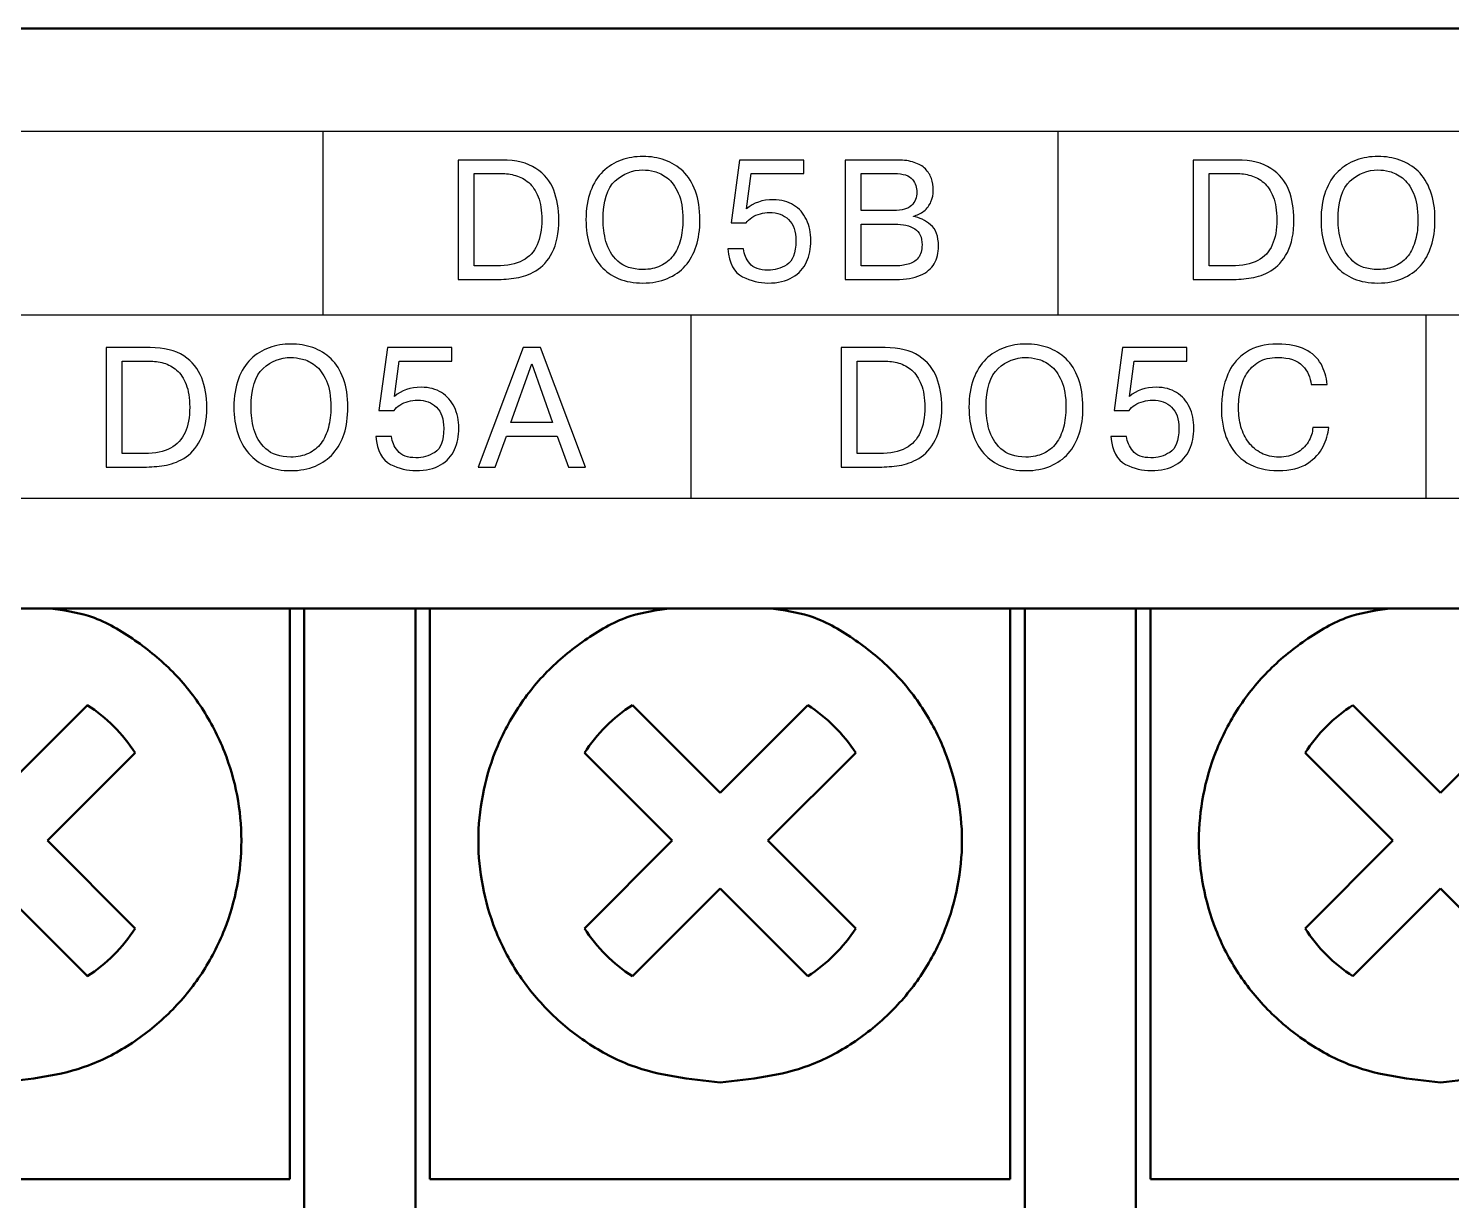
# Model space of a CAD drawing. Header units: millimetres. Extents: x 3520 to 8864, y 403 to 1747.
# Drawn here: x 5693.02 to 5707.74, y 1217.08 to 1229.2 of the extents above; entities that cross this region are included whole.
import ezdxf

# ---------------------------------------------------------------- set-up
doc = ezdxf.new("R2010")
doc.units = ezdxf.units.MM
doc.layers.add('main', color=5, linetype='Continuous', lineweight=50)
doc.layers.add('text', color=250, linetype='Continuous')

msp = doc.modelspace()

# ---------------------------------------------------------------- linework, layer by layer
at = {"layer": 'main', "color": 0, "linetype": 'Continuous'}
for p, q in [((5678.124, 1229.2), (5741.124, 1229.2)), ((5680.124, 1223.2), (5739.124, 1223.2)), ((5695.724, 1220.8), (5695.724, 1223.2)), ((5695.874, 1223.2), (5695.874, 1217.4)), ((5697.024, 1217.4), (5697.024, 1223.2)), ((5697.174, 1223.2), (5697.174, 1220.8)), ((5703.174, 1220.8), (5703.174, 1223.2)), ((5703.324, 1223.2), (5703.324, 1217.4)), ((5704.474, 1217.4), (5704.474, 1223.2)), ((5704.624, 1223.2), (5704.624, 1220.8)), ((5692.724, 1221.295), (5693.632, 1222.202)), ((5699.267, 1222.202), (5700.174, 1221.295)), ((5700.174, 1221.295), (5701.082, 1222.202)), ((5706.717, 1222.202), (5707.624, 1221.295)), ((5707.624, 1221.295), (5708.532, 1222.202)), ((5694.127, 1221.707), (5693.219, 1220.8)), ((5699.679, 1220.8), (5698.772, 1221.707)), ((5701.577, 1221.707), (5700.669, 1220.8)), ((5707.129, 1220.8), (5706.222, 1221.707)), ((5693.219, 1220.8), (5694.127, 1219.893)), ((5695.724, 1217.3), (5695.724, 1220.8)), ((5697.174, 1220.8), (5697.174, 1217.3)), ((5698.772, 1219.893), (5699.679, 1220.8)), ((5700.669, 1220.8), (5701.577, 1219.893)), ((5703.174, 1217.3), (5703.174, 1220.8)), ((5704.624, 1220.8), (5704.624, 1217.3)), ((5706.222, 1219.893), (5707.129, 1220.8)), ((5693.632, 1219.398), (5692.724, 1220.305)), ((5700.174, 1220.305), (5699.267, 1219.398)), ((5701.082, 1219.398), (5700.174, 1220.305)), ((5707.624, 1220.305), (5706.717, 1219.398)), ((5708.532, 1219.398), (5707.624, 1220.305)), ((5695.874, 1217.4), (5695.874, 1216.4)), ((5697.024, 1216.4), (5697.024, 1217.4)), ((5703.324, 1217.4), (5703.324, 1216.4)), ((5704.474, 1216.4), (5704.474, 1217.4)), ((5689.724, 1217.3), (5695.724, 1217.3)), ((5697.174, 1217.3), (5703.174, 1217.3)), ((5704.624, 1217.3), (5710.624, 1217.3))]:
    msp.add_line(p, q, dxfattribs=at)
for centre, start, end in [((5692.724, 1220.8), 32.9031, 57.0969), ((5700.174, 1220.8), 122.9031, 147.0969), ((5700.174, 1220.8), 32.9031, 57.0969), ((5707.624, 1220.8), 122.9031, 147.0969), ((5692.724, 1220.8), 302.9031, 327.0969), ((5700.174, 1220.8), 212.9031, 237.0969), ((5700.174, 1220.8), 302.9031, 327.0969), ((5707.624, 1220.8), 212.9031, 237.0969)]:
    msp.add_arc(centre, 1.67, start, end, dxfattribs=at)
for points, knots in [([(5693.249, 1223.2), (5693.383, 1223.182), (5693.687, 1223.142), (5694.106, 1222.899), (5694.505, 1222.581), (5694.829, 1222.182), (5695.131, 1221.6), (5695.285, 1220.8), (5695.131, 1220), (5694.829, 1219.417), (5694.504, 1219.02), (5694.107, 1218.697), (5693.524, 1218.385), (5693.039, 1218.334), (5692.724, 1218.3)], [0, 0, 0, 0, 0.055286, 0.12523, 0.195101, 0.265045, 0.334916, 0.463401, 0.591886, 0.66183, 0.7317, 0.801644, 0.871515, 1, 1, 1, 1]), ([(5700.174, 1218.3), (5699.86, 1218.334), (5699.375, 1218.385), (5698.792, 1218.697), (5698.395, 1219.02), (5698.069, 1219.418), (5697.768, 1220), (5697.614, 1220.8), (5697.768, 1221.6), (5698.07, 1222.182), (5698.394, 1222.581), (5698.793, 1222.9), (5699.212, 1223.142), (5699.516, 1223.182), (5699.65, 1223.2)], [0, 0, 0, 0, 0.128485, 0.198429, 0.2683, 0.338244, 0.408114, 0.536599, 0.665084, 0.735028, 0.804899, 0.874843, 0.944714, 1, 1, 1, 1]), ([(5700.699, 1223.2), (5700.833, 1223.182), (5701.137, 1223.142), (5701.556, 1222.899), (5701.955, 1222.581), (5702.279, 1222.182), (5702.581, 1221.6), (5702.735, 1220.8), (5702.581, 1220), (5702.279, 1219.417), (5701.954, 1219.02), (5701.557, 1218.697), (5700.974, 1218.385), (5700.489, 1218.334), (5700.174, 1218.3)], [0, 0, 0, 0, 0.055286, 0.12523, 0.195101, 0.265045, 0.334916, 0.463401, 0.591886, 0.66183, 0.7317, 0.801644, 0.871515, 1, 1, 1, 1]), ([(5707.624, 1218.3), (5707.31, 1218.334), (5706.825, 1218.385), (5706.242, 1218.697), (5705.845, 1219.02), (5705.519, 1219.418), (5705.218, 1220), (5705.064, 1220.8), (5705.218, 1221.6), (5705.52, 1222.182), (5705.844, 1222.581), (5706.243, 1222.9), (5706.662, 1223.142), (5706.966, 1223.182), (5707.1, 1223.2)], [0, 0, 0, 0, 0.128485, 0.198429, 0.2683, 0.338244, 0.408114, 0.536599, 0.665084, 0.735028, 0.804899, 0.874843, 0.944714, 1, 1, 1, 1]), ([(5708.149, 1223.2), (5708.283, 1223.182), (5708.587, 1223.142), (5709.006, 1222.899), (5709.405, 1222.581), (5709.729, 1222.182), (5710.031, 1221.6), (5710.185, 1220.8), (5710.031, 1220), (5709.729, 1219.417), (5709.404, 1219.02), (5709.007, 1218.697), (5708.424, 1218.385), (5707.939, 1218.334), (5707.624, 1218.3)], [0, 0, 0, 0, 0.055286, 0.12523, 0.195101, 0.265045, 0.334916, 0.463401, 0.591886, 0.66183, 0.7317, 0.801644, 0.871515, 1, 1, 1, 1])]:
    msp.add_open_spline(points, degree=3, knots=knots, dxfattribs=at)
at = {"layer": 'text', "color": 0}
for points, knots in [([(5681.771, 1224.338), (5681.771, 1224.338), (5736.971, 1224.338), (5736.971, 1224.338), (5736.971, 1224.338), (5736.971, 1224.338), (5736.971, 1228.138), (5736.971, 1228.138), (5736.971, 1228.138), (5736.971, 1228.138), (5681.771, 1228.138), (5681.771, 1228.138), (5681.771, 1228.138), (5681.771, 1228.138), (5681.771, 1224.338), (5681.771, 1224.338)], [0, 0, 0, 0, 0.25, 0.25, 0.25, 0.25, 0.5, 0.5, 0.5, 0.5, 0.75, 0.75, 0.75, 0.75, 1, 1, 1, 1]), ([(5699.376, 1226.567), (5699.283, 1226.567), (5699.199, 1226.582), (5699.126, 1226.612), (5699.126, 1226.612), (5699.053, 1226.642), (5698.992, 1226.686), (5698.942, 1226.743), (5698.942, 1226.743), (5698.891, 1226.8), (5698.853, 1226.869), (5698.827, 1226.951), (5698.827, 1226.951), (5698.8, 1227.032), (5698.787, 1227.123), (5698.787, 1227.222), (5698.787, 1227.222), (5698.787, 1227.334), (5698.803, 1227.432), (5698.834, 1227.516), (5698.834, 1227.516), (5698.865, 1227.599), (5698.908, 1227.668), (5698.963, 1227.72), (5698.963, 1227.72), (5699.017, 1227.773), (5699.08, 1227.812), (5699.151, 1227.838), (5699.151, 1227.838), (5699.222, 1227.864), (5699.297, 1227.876), (5699.376, 1227.876), (5699.376, 1227.876), (5699.456, 1227.876), (5699.531, 1227.864), (5699.603, 1227.839), (5699.603, 1227.839), (5699.674, 1227.814), (5699.737, 1227.775), (5699.791, 1227.723), (5699.791, 1227.723), (5699.845, 1227.67), (5699.888, 1227.602), (5699.919, 1227.518), (5699.919, 1227.518), (5699.95, 1227.434), (5699.965, 1227.335), (5699.965, 1227.222), (5699.965, 1227.222), (5699.965, 1227.119), (5699.953, 1227.028), (5699.927, 1226.949), (5699.927, 1226.949), (5699.901, 1226.869), (5699.864, 1226.801), (5699.814, 1226.745), (5699.814, 1226.745), (5699.764, 1226.689), (5699.702, 1226.645), (5699.629, 1226.614), (5699.629, 1226.614), (5699.556, 1226.583), (5699.471, 1226.567), (5699.376, 1226.567)], [0, 0, 0, 0, 0.0625, 0.0625, 0.0625, 0.0625, 0.125, 0.125, 0.125, 0.125, 0.1875, 0.1875, 0.1875, 0.1875, 0.25, 0.25, 0.25, 0.25, 0.3125, 0.3125, 0.3125, 0.3125, 0.375, 0.375, 0.375, 0.375, 0.4375, 0.4375, 0.4375, 0.4375, 0.5, 0.5, 0.5, 0.5, 0.5625, 0.5625, 0.5625, 0.5625, 0.625, 0.625, 0.625, 0.625, 0.6875, 0.6875, 0.6875, 0.6875, 0.75, 0.75, 0.75, 0.75, 0.8125, 0.8125, 0.8125, 0.8125, 0.875, 0.875, 0.875, 0.875, 0.9375, 0.9375, 0.9375, 0.9375, 1, 1, 1, 1]), ([(5706.976, 1226.567), (5706.883, 1226.567), (5706.799, 1226.582), (5706.726, 1226.612), (5706.726, 1226.612), (5706.653, 1226.642), (5706.592, 1226.686), (5706.542, 1226.743), (5706.542, 1226.743), (5706.491, 1226.8), (5706.453, 1226.869), (5706.427, 1226.951), (5706.427, 1226.951), (5706.4, 1227.032), (5706.387, 1227.123), (5706.387, 1227.222), (5706.387, 1227.222), (5706.387, 1227.334), (5706.403, 1227.432), (5706.434, 1227.516), (5706.434, 1227.516), (5706.465, 1227.599), (5706.508, 1227.668), (5706.563, 1227.72), (5706.563, 1227.72), (5706.617, 1227.773), (5706.68, 1227.812), (5706.751, 1227.838), (5706.751, 1227.838), (5706.822, 1227.864), (5706.897, 1227.876), (5706.976, 1227.876), (5706.976, 1227.876), (5707.056, 1227.876), (5707.131, 1227.864), (5707.203, 1227.839), (5707.203, 1227.839), (5707.274, 1227.814), (5707.337, 1227.775), (5707.391, 1227.723), (5707.391, 1227.723), (5707.445, 1227.67), (5707.488, 1227.602), (5707.519, 1227.518), (5707.519, 1227.518), (5707.55, 1227.434), (5707.565, 1227.335), (5707.565, 1227.222), (5707.565, 1227.222), (5707.565, 1227.119), (5707.553, 1227.028), (5707.527, 1226.949), (5707.527, 1226.949), (5707.501, 1226.869), (5707.464, 1226.801), (5707.414, 1226.745), (5707.414, 1226.745), (5707.364, 1226.689), (5707.302, 1226.645), (5707.229, 1226.614), (5707.229, 1226.614), (5707.156, 1226.583), (5707.071, 1226.567), (5706.976, 1226.567)], [0, 0, 0, 0, 0.0625, 0.0625, 0.0625, 0.0625, 0.125, 0.125, 0.125, 0.125, 0.1875, 0.1875, 0.1875, 0.1875, 0.25, 0.25, 0.25, 0.25, 0.3125, 0.3125, 0.3125, 0.3125, 0.375, 0.375, 0.375, 0.375, 0.4375, 0.4375, 0.4375, 0.4375, 0.5, 0.5, 0.5, 0.5, 0.5625, 0.5625, 0.5625, 0.5625, 0.625, 0.625, 0.625, 0.625, 0.6875, 0.6875, 0.6875, 0.6875, 0.75, 0.75, 0.75, 0.75, 0.8125, 0.8125, 0.8125, 0.8125, 0.875, 0.875, 0.875, 0.875, 0.9375, 0.9375, 0.9375, 0.9375, 1, 1, 1, 1]), ([(5697.465, 1227.839), (5697.465, 1227.839), (5697.919, 1227.839), (5697.919, 1227.839), (5697.919, 1227.839), (5698.065, 1227.839), (5698.181, 1227.81), (5698.269, 1227.753), (5698.269, 1227.753), (5698.357, 1227.695), (5698.419, 1227.62), (5698.454, 1227.527), (5698.454, 1227.527), (5698.489, 1227.434), (5698.507, 1227.334), (5698.507, 1227.225), (5698.507, 1227.225), (5698.507, 1227.083), (5698.484, 1226.969), (5698.439, 1226.883), (5698.439, 1226.883), (5698.393, 1226.796), (5698.337, 1226.733), (5698.268, 1226.694), (5698.268, 1226.694), (5698.234, 1226.674), (5698.201, 1226.658), (5698.167, 1226.646), (5698.167, 1226.646), (5698.134, 1226.634), (5698.1, 1226.625), (5698.066, 1226.62), (5698.066, 1226.62), (5697.998, 1226.61), (5697.929, 1226.604), (5697.857, 1226.604), (5697.857, 1226.604), (5697.857, 1226.604), (5697.465, 1226.604), (5697.465, 1226.604), (5697.465, 1226.604), (5697.465, 1226.604), (5697.465, 1227.839), (5697.465, 1227.839)], [0, 0, 0, 0, 0.090909, 0.090909, 0.090909, 0.090909, 0.181818, 0.181818, 0.181818, 0.181818, 0.272727, 0.272727, 0.272727, 0.272727, 0.363636, 0.363636, 0.363636, 0.363636, 0.454545, 0.454545, 0.454545, 0.454545, 0.545455, 0.545455, 0.545455, 0.545455, 0.636364, 0.636364, 0.636364, 0.636364, 0.727273, 0.727273, 0.727273, 0.727273, 0.818182, 0.818182, 0.818182, 0.818182, 0.909091, 0.909091, 0.909091, 0.909091, 1, 1, 1, 1]), ([(5697.632, 1227.7), (5697.632, 1227.7), (5697.632, 1226.744), (5697.632, 1226.744), (5697.632, 1226.744), (5697.632, 1226.744), (5697.862, 1226.744), (5697.862, 1226.744), (5697.862, 1226.744), (5697.973, 1226.744), (5698.063, 1226.762), (5698.132, 1226.799), (5698.132, 1226.799), (5698.201, 1226.836), (5698.252, 1226.89), (5698.283, 1226.961), (5698.283, 1226.961), (5698.314, 1227.032), (5698.33, 1227.119), (5698.33, 1227.222), (5698.33, 1227.222), (5698.33, 1227.317), (5698.318, 1227.395), (5698.293, 1227.459), (5698.293, 1227.459), (5698.268, 1227.522), (5698.235, 1227.571), (5698.195, 1227.606), (5698.195, 1227.606), (5698.154, 1227.641), (5698.109, 1227.665), (5698.06, 1227.679), (5698.06, 1227.679), (5698.012, 1227.693), (5697.961, 1227.7), (5697.91, 1227.7), (5697.91, 1227.7), (5697.91, 1227.7), (5697.632, 1227.7), (5697.632, 1227.7)], [0, 0, 0, 0, 0.1, 0.1, 0.1, 0.1, 0.2, 0.2, 0.2, 0.2, 0.3, 0.3, 0.3, 0.3, 0.4, 0.4, 0.4, 0.4, 0.5, 0.5, 0.5, 0.5, 0.6, 0.6, 0.6, 0.6, 0.7, 0.7, 0.7, 0.7, 0.8, 0.8, 0.8, 0.8, 0.9, 0.9, 0.9, 0.9, 1, 1, 1, 1]), ([(5699.376, 1226.707), (5699.445, 1226.707), (5699.506, 1226.719), (5699.558, 1226.745), (5699.558, 1226.745), (5699.611, 1226.77), (5699.654, 1226.805), (5699.688, 1226.85), (5699.688, 1226.85), (5699.722, 1226.895), (5699.747, 1226.95), (5699.764, 1227.013), (5699.764, 1227.013), (5699.781, 1227.077), (5699.789, 1227.147), (5699.789, 1227.222), (5699.789, 1227.222), (5699.789, 1227.334), (5699.774, 1227.426), (5699.742, 1227.496), (5699.742, 1227.496), (5699.711, 1227.567), (5699.673, 1227.62), (5699.628, 1227.654), (5699.628, 1227.654), (5699.582, 1227.688), (5699.538, 1227.711), (5699.495, 1227.721), (5699.495, 1227.721), (5699.452, 1227.731), (5699.412, 1227.737), (5699.376, 1227.737), (5699.376, 1227.737), (5699.268, 1227.737), (5699.172, 1227.699), (5699.089, 1227.623), (5699.089, 1227.623), (5699.005, 1227.548), (5698.964, 1227.414), (5698.964, 1227.222), (5698.964, 1227.222), (5698.964, 1227.148), (5698.974, 1227.073), (5698.994, 1226.996), (5698.994, 1226.996), (5699.014, 1226.919), (5699.055, 1226.852), (5699.116, 1226.794), (5699.116, 1226.794), (5699.177, 1226.736), (5699.264, 1226.707), (5699.376, 1226.707)], [0, 0, 0, 0, 0.076923, 0.076923, 0.076923, 0.076923, 0.153846, 0.153846, 0.153846, 0.153846, 0.230769, 0.230769, 0.230769, 0.230769, 0.307692, 0.307692, 0.307692, 0.307692, 0.384615, 0.384615, 0.384615, 0.384615, 0.461538, 0.461538, 0.461538, 0.461538, 0.538462, 0.538462, 0.538462, 0.538462, 0.615385, 0.615385, 0.615385, 0.615385, 0.692308, 0.692308, 0.692308, 0.692308, 0.769231, 0.769231, 0.769231, 0.769231, 0.846154, 0.846154, 0.846154, 0.846154, 0.923077, 0.923077, 0.923077, 0.923077, 1, 1, 1, 1]), ([(5700.253, 1226.92), (5700.253, 1226.92), (5700.415, 1226.92), (5700.415, 1226.92), (5700.415, 1226.92), (5700.419, 1226.892), (5700.426, 1226.866), (5700.436, 1226.842), (5700.436, 1226.842), (5700.447, 1226.819), (5700.462, 1226.794), (5700.481, 1226.769), (5700.481, 1226.769), (5700.519, 1226.723), (5700.581, 1226.7), (5700.669, 1226.7), (5700.669, 1226.7), (5700.737, 1226.7), (5700.802, 1226.718), (5700.864, 1226.755), (5700.864, 1226.755), (5700.926, 1226.792), (5700.957, 1226.876), (5700.957, 1227.005), (5700.957, 1227.005), (5700.957, 1227.101), (5700.932, 1227.174), (5700.882, 1227.223), (5700.882, 1227.223), (5700.832, 1227.272), (5700.766, 1227.296), (5700.684, 1227.296), (5700.684, 1227.296), (5700.653, 1227.296), (5700.621, 1227.292), (5700.59, 1227.283), (5700.59, 1227.283), (5700.558, 1227.275), (5700.529, 1227.262), (5700.503, 1227.245), (5700.503, 1227.245), (5700.476, 1227.228), (5700.457, 1227.209), (5700.443, 1227.188), (5700.443, 1227.188), (5700.443, 1227.188), (5700.287, 1227.188), (5700.287, 1227.188), (5700.287, 1227.188), (5700.287, 1227.188), (5700.374, 1227.839), (5700.374, 1227.839), (5700.374, 1227.839), (5700.374, 1227.839), (5701.041, 1227.839), (5701.041, 1227.839), (5701.041, 1227.839), (5701.041, 1227.839), (5701.041, 1227.7), (5701.041, 1227.7), (5701.041, 1227.7), (5701.041, 1227.7), (5700.496, 1227.7), (5700.496, 1227.7), (5700.496, 1227.7), (5700.496, 1227.7), (5700.447, 1227.334), (5700.447, 1227.334), (5700.447, 1227.334), (5700.519, 1227.397), (5700.612, 1227.429), (5700.725, 1227.429), (5700.725, 1227.429), (5700.806, 1227.429), (5700.876, 1227.41), (5700.934, 1227.374), (5700.934, 1227.374), (5700.992, 1227.337), (5701.036, 1227.287), (5701.066, 1227.223), (5701.066, 1227.223), (5701.097, 1227.158), (5701.112, 1227.086), (5701.112, 1227.006), (5701.112, 1227.006), (5701.112, 1226.925), (5701.097, 1226.851), (5701.068, 1226.785), (5701.068, 1226.785), (5701.038, 1226.719), (5700.99, 1226.666), (5700.924, 1226.627), (5700.924, 1226.627), (5700.857, 1226.587), (5700.772, 1226.567), (5700.669, 1226.567), (5700.669, 1226.567), (5700.581, 1226.567), (5700.494, 1226.589), (5700.406, 1226.632), (5700.406, 1226.632), (5700.319, 1226.675), (5700.268, 1226.771), (5700.253, 1226.92)], [0, 0, 0, 0, 0.038462, 0.038462, 0.038462, 0.038462, 0.076923, 0.076923, 0.076923, 0.076923, 0.115385, 0.115385, 0.115385, 0.115385, 0.153846, 0.153846, 0.153846, 0.153846, 0.192308, 0.192308, 0.192308, 0.192308, 0.230769, 0.230769, 0.230769, 0.230769, 0.269231, 0.269231, 0.269231, 0.269231, 0.307692, 0.307692, 0.307692, 0.307692, 0.346154, 0.346154, 0.346154, 0.346154, 0.384615, 0.384615, 0.384615, 0.384615, 0.423077, 0.423077, 0.423077, 0.423077, 0.461538, 0.461538, 0.461538, 0.461538, 0.5, 0.5, 0.5, 0.5, 0.538462, 0.538462, 0.538462, 0.538462, 0.576923, 0.576923, 0.576923, 0.576923, 0.615385, 0.615385, 0.615385, 0.615385, 0.653846, 0.653846, 0.653846, 0.653846, 0.692308, 0.692308, 0.692308, 0.692308, 0.730769, 0.730769, 0.730769, 0.730769, 0.769231, 0.769231, 0.769231, 0.769231, 0.807692, 0.807692, 0.807692, 0.807692, 0.846154, 0.846154, 0.846154, 0.846154, 0.884615, 0.884615, 0.884615, 0.884615, 0.923077, 0.923077, 0.923077, 0.923077, 0.961538, 0.961538, 0.961538, 0.961538, 1, 1, 1, 1]), ([(5701.468, 1227.839), (5701.468, 1227.839), (5702.01, 1227.839), (5702.01, 1227.839), (5702.01, 1227.839), (5702.044, 1227.839), (5702.075, 1227.837), (5702.103, 1227.833), (5702.103, 1227.833), (5702.13, 1227.829), (5702.157, 1227.823), (5702.182, 1227.814), (5702.182, 1227.814), (5702.229, 1227.799), (5702.267, 1227.777), (5702.296, 1227.748), (5702.296, 1227.748), (5702.324, 1227.719), (5702.346, 1227.686), (5702.359, 1227.649), (5702.359, 1227.649), (5702.372, 1227.612), (5702.378, 1227.571), (5702.378, 1227.525), (5702.378, 1227.525), (5702.378, 1227.484), (5702.37, 1227.445), (5702.354, 1227.408), (5702.354, 1227.408), (5702.338, 1227.37), (5702.314, 1227.338), (5702.281, 1227.312), (5702.281, 1227.312), (5702.25, 1227.285), (5702.213, 1227.268), (5702.172, 1227.26), (5702.172, 1227.26), (5702.172, 1227.26), (5702.172, 1227.255), (5702.172, 1227.255), (5702.172, 1227.255), (5702.236, 1227.245), (5702.295, 1227.217), (5702.35, 1227.17), (5702.35, 1227.17), (5702.404, 1227.124), (5702.432, 1227.05), (5702.432, 1226.949), (5702.432, 1226.949), (5702.432, 1226.879), (5702.417, 1226.819), (5702.388, 1226.767), (5702.388, 1226.767), (5702.358, 1226.716), (5702.311, 1226.676), (5702.245, 1226.647), (5702.245, 1226.647), (5702.179, 1226.619), (5702.095, 1226.604), (5701.991, 1226.604), (5701.991, 1226.604), (5701.991, 1226.604), (5701.468, 1226.604), (5701.468, 1226.604), (5701.468, 1226.604), (5701.468, 1226.604), (5701.468, 1227.839), (5701.468, 1227.839)], [0, 0, 0, 0, 0.058824, 0.058824, 0.058824, 0.058824, 0.117647, 0.117647, 0.117647, 0.117647, 0.176471, 0.176471, 0.176471, 0.176471, 0.235294, 0.235294, 0.235294, 0.235294, 0.294118, 0.294118, 0.294118, 0.294118, 0.352941, 0.352941, 0.352941, 0.352941, 0.411765, 0.411765, 0.411765, 0.411765, 0.470588, 0.470588, 0.470588, 0.470588, 0.529412, 0.529412, 0.529412, 0.529412, 0.588235, 0.588235, 0.588235, 0.588235, 0.647059, 0.647059, 0.647059, 0.647059, 0.705882, 0.705882, 0.705882, 0.705882, 0.764706, 0.764706, 0.764706, 0.764706, 0.823529, 0.823529, 0.823529, 0.823529, 0.882353, 0.882353, 0.882353, 0.882353, 0.941176, 0.941176, 0.941176, 0.941176, 1, 1, 1, 1]), ([(5701.634, 1227.7), (5701.634, 1227.7), (5701.634, 1227.316), (5701.634, 1227.316), (5701.634, 1227.316), (5701.634, 1227.316), (5701.967, 1227.316), (5701.967, 1227.316), (5701.967, 1227.316), (5702.055, 1227.316), (5702.118, 1227.334), (5702.154, 1227.37), (5702.154, 1227.37), (5702.191, 1227.407), (5702.209, 1227.453), (5702.209, 1227.508), (5702.209, 1227.508), (5702.209, 1227.555), (5702.193, 1227.598), (5702.162, 1227.639), (5702.162, 1227.639), (5702.131, 1227.679), (5702.067, 1227.7), (5701.973, 1227.7), (5701.973, 1227.7), (5701.973, 1227.7), (5701.634, 1227.7), (5701.634, 1227.7)], [0, 0, 0, 0, 0.142857, 0.142857, 0.142857, 0.142857, 0.285714, 0.285714, 0.285714, 0.285714, 0.428571, 0.428571, 0.428571, 0.428571, 0.571429, 0.571429, 0.571429, 0.571429, 0.714286, 0.714286, 0.714286, 0.714286, 0.857143, 0.857143, 0.857143, 0.857143, 1, 1, 1, 1]), ([(5705.065, 1227.839), (5705.065, 1227.839), (5705.519, 1227.839), (5705.519, 1227.839), (5705.519, 1227.839), (5705.665, 1227.839), (5705.781, 1227.81), (5705.869, 1227.753), (5705.869, 1227.753), (5705.957, 1227.695), (5706.019, 1227.62), (5706.054, 1227.527), (5706.054, 1227.527), (5706.089, 1227.434), (5706.107, 1227.334), (5706.107, 1227.225), (5706.107, 1227.225), (5706.107, 1227.083), (5706.084, 1226.969), (5706.039, 1226.883), (5706.039, 1226.883), (5705.993, 1226.796), (5705.937, 1226.733), (5705.868, 1226.694), (5705.868, 1226.694), (5705.834, 1226.674), (5705.801, 1226.658), (5705.767, 1226.646), (5705.767, 1226.646), (5705.734, 1226.634), (5705.7, 1226.625), (5705.666, 1226.62), (5705.666, 1226.62), (5705.598, 1226.61), (5705.529, 1226.604), (5705.457, 1226.604), (5705.457, 1226.604), (5705.457, 1226.604), (5705.065, 1226.604), (5705.065, 1226.604), (5705.065, 1226.604), (5705.065, 1226.604), (5705.065, 1227.839), (5705.065, 1227.839)], [0, 0, 0, 0, 0.090909, 0.090909, 0.090909, 0.090909, 0.181818, 0.181818, 0.181818, 0.181818, 0.272727, 0.272727, 0.272727, 0.272727, 0.363636, 0.363636, 0.363636, 0.363636, 0.454545, 0.454545, 0.454545, 0.454545, 0.545455, 0.545455, 0.545455, 0.545455, 0.636364, 0.636364, 0.636364, 0.636364, 0.727273, 0.727273, 0.727273, 0.727273, 0.818182, 0.818182, 0.818182, 0.818182, 0.909091, 0.909091, 0.909091, 0.909091, 1, 1, 1, 1]), ([(5705.232, 1227.7), (5705.232, 1227.7), (5705.232, 1226.744), (5705.232, 1226.744), (5705.232, 1226.744), (5705.232, 1226.744), (5705.462, 1226.744), (5705.462, 1226.744), (5705.462, 1226.744), (5705.573, 1226.744), (5705.663, 1226.762), (5705.732, 1226.799), (5705.732, 1226.799), (5705.801, 1226.836), (5705.852, 1226.89), (5705.883, 1226.961), (5705.883, 1226.961), (5705.914, 1227.032), (5705.93, 1227.119), (5705.93, 1227.222), (5705.93, 1227.222), (5705.93, 1227.317), (5705.918, 1227.395), (5705.893, 1227.459), (5705.893, 1227.459), (5705.868, 1227.522), (5705.835, 1227.571), (5705.795, 1227.606), (5705.795, 1227.606), (5705.754, 1227.641), (5705.709, 1227.665), (5705.66, 1227.679), (5705.66, 1227.679), (5705.612, 1227.693), (5705.561, 1227.7), (5705.51, 1227.7), (5705.51, 1227.7), (5705.51, 1227.7), (5705.232, 1227.7), (5705.232, 1227.7)], [0, 0, 0, 0, 0.1, 0.1, 0.1, 0.1, 0.2, 0.2, 0.2, 0.2, 0.3, 0.3, 0.3, 0.3, 0.4, 0.4, 0.4, 0.4, 0.5, 0.5, 0.5, 0.5, 0.6, 0.6, 0.6, 0.6, 0.7, 0.7, 0.7, 0.7, 0.8, 0.8, 0.8, 0.8, 0.9, 0.9, 0.9, 0.9, 1, 1, 1, 1]), ([(5706.976, 1226.707), (5707.045, 1226.707), (5707.106, 1226.719), (5707.158, 1226.745), (5707.158, 1226.745), (5707.211, 1226.77), (5707.254, 1226.805), (5707.288, 1226.85), (5707.288, 1226.85), (5707.322, 1226.895), (5707.347, 1226.95), (5707.364, 1227.013), (5707.364, 1227.013), (5707.381, 1227.077), (5707.389, 1227.147), (5707.389, 1227.222), (5707.389, 1227.222), (5707.389, 1227.334), (5707.374, 1227.426), (5707.342, 1227.496), (5707.342, 1227.496), (5707.311, 1227.567), (5707.273, 1227.62), (5707.228, 1227.654), (5707.228, 1227.654), (5707.182, 1227.688), (5707.138, 1227.711), (5707.095, 1227.721), (5707.095, 1227.721), (5707.052, 1227.731), (5707.012, 1227.737), (5706.976, 1227.737), (5706.976, 1227.737), (5706.868, 1227.737), (5706.772, 1227.699), (5706.689, 1227.623), (5706.689, 1227.623), (5706.605, 1227.548), (5706.564, 1227.414), (5706.564, 1227.222), (5706.564, 1227.222), (5706.564, 1227.148), (5706.574, 1227.073), (5706.594, 1226.996), (5706.594, 1226.996), (5706.614, 1226.919), (5706.655, 1226.852), (5706.716, 1226.794), (5706.716, 1226.794), (5706.777, 1226.736), (5706.864, 1226.707), (5706.976, 1226.707)], [0, 0, 0, 0, 0.076923, 0.076923, 0.076923, 0.076923, 0.153846, 0.153846, 0.153846, 0.153846, 0.230769, 0.230769, 0.230769, 0.230769, 0.307692, 0.307692, 0.307692, 0.307692, 0.384615, 0.384615, 0.384615, 0.384615, 0.461538, 0.461538, 0.461538, 0.461538, 0.538462, 0.538462, 0.538462, 0.538462, 0.615385, 0.615385, 0.615385, 0.615385, 0.692308, 0.692308, 0.692308, 0.692308, 0.769231, 0.769231, 0.769231, 0.769231, 0.846154, 0.846154, 0.846154, 0.846154, 0.923077, 0.923077, 0.923077, 0.923077, 1, 1, 1, 1]), ([(5701.634, 1227.176), (5701.634, 1227.176), (5701.634, 1226.744), (5701.634, 1226.744), (5701.634, 1226.744), (5701.634, 1226.744), (5701.978, 1226.744), (5701.978, 1226.744), (5701.978, 1226.744), (5702.029, 1226.744), (5702.076, 1226.75), (5702.118, 1226.761), (5702.118, 1226.761), (5702.161, 1226.773), (5702.195, 1226.794), (5702.222, 1226.827), (5702.222, 1226.827), (5702.249, 1226.859), (5702.262, 1226.905), (5702.262, 1226.963), (5702.262, 1226.963), (5702.262, 1227.041), (5702.237, 1227.096), (5702.186, 1227.128), (5702.186, 1227.128), (5702.135, 1227.16), (5702.066, 1227.176), (5701.978, 1227.176), (5701.978, 1227.176), (5701.978, 1227.176), (5701.634, 1227.176), (5701.634, 1227.176)], [0, 0, 0, 0, 0.125, 0.125, 0.125, 0.125, 0.25, 0.25, 0.25, 0.25, 0.375, 0.375, 0.375, 0.375, 0.5, 0.5, 0.5, 0.5, 0.625, 0.625, 0.625, 0.625, 0.75, 0.75, 0.75, 0.75, 0.875, 0.875, 0.875, 0.875, 1, 1, 1, 1]), ([(5695.736, 1224.627), (5695.643, 1224.627), (5695.559, 1224.642), (5695.486, 1224.673), (5695.486, 1224.673), (5695.414, 1224.703), (5695.352, 1224.746), (5695.302, 1224.803), (5695.302, 1224.803), (5695.252, 1224.86), (5695.213, 1224.929), (5695.187, 1225.011), (5695.187, 1225.011), (5695.16, 1225.092), (5695.147, 1225.183), (5695.147, 1225.282), (5695.147, 1225.282), (5695.147, 1225.394), (5695.163, 1225.493), (5695.194, 1225.576), (5695.194, 1225.576), (5695.225, 1225.66), (5695.268, 1225.728), (5695.323, 1225.781), (5695.323, 1225.781), (5695.377, 1225.833), (5695.44, 1225.873), (5695.511, 1225.898), (5695.511, 1225.898), (5695.582, 1225.924), (5695.657, 1225.936), (5695.736, 1225.936), (5695.736, 1225.936), (5695.816, 1225.936), (5695.892, 1225.924), (5695.963, 1225.899), (5695.963, 1225.899), (5696.034, 1225.874), (5696.097, 1225.835), (5696.151, 1225.783), (5696.151, 1225.783), (5696.205, 1225.73), (5696.248, 1225.662), (5696.279, 1225.578), (5696.279, 1225.578), (5696.31, 1225.494), (5696.325, 1225.395), (5696.325, 1225.282), (5696.325, 1225.282), (5696.325, 1225.179), (5696.313, 1225.088), (5696.287, 1225.009), (5696.287, 1225.009), (5696.262, 1224.93), (5696.224, 1224.862), (5696.174, 1224.805), (5696.174, 1224.805), (5696.124, 1224.749), (5696.062, 1224.705), (5695.989, 1224.674), (5695.989, 1224.674), (5695.916, 1224.643), (5695.832, 1224.627), (5695.736, 1224.627)], [0, 0, 0, 0, 0.0625, 0.0625, 0.0625, 0.0625, 0.125, 0.125, 0.125, 0.125, 0.1875, 0.1875, 0.1875, 0.1875, 0.25, 0.25, 0.25, 0.25, 0.3125, 0.3125, 0.3125, 0.3125, 0.375, 0.375, 0.375, 0.375, 0.4375, 0.4375, 0.4375, 0.4375, 0.5, 0.5, 0.5, 0.5, 0.5625, 0.5625, 0.5625, 0.5625, 0.625, 0.625, 0.625, 0.625, 0.6875, 0.6875, 0.6875, 0.6875, 0.75, 0.75, 0.75, 0.75, 0.8125, 0.8125, 0.8125, 0.8125, 0.875, 0.875, 0.875, 0.875, 0.9375, 0.9375, 0.9375, 0.9375, 1, 1, 1, 1]), ([(5703.336, 1224.627), (5703.243, 1224.627), (5703.159, 1224.642), (5703.086, 1224.673), (5703.086, 1224.673), (5703.014, 1224.703), (5702.952, 1224.746), (5702.902, 1224.803), (5702.902, 1224.803), (5702.852, 1224.86), (5702.813, 1224.929), (5702.787, 1225.011), (5702.787, 1225.011), (5702.76, 1225.092), (5702.747, 1225.183), (5702.747, 1225.282), (5702.747, 1225.282), (5702.747, 1225.394), (5702.763, 1225.493), (5702.794, 1225.576), (5702.794, 1225.576), (5702.825, 1225.66), (5702.868, 1225.728), (5702.923, 1225.781), (5702.923, 1225.781), (5702.977, 1225.833), (5703.04, 1225.873), (5703.111, 1225.898), (5703.111, 1225.898), (5703.182, 1225.924), (5703.257, 1225.936), (5703.336, 1225.936), (5703.336, 1225.936), (5703.416, 1225.936), (5703.492, 1225.924), (5703.563, 1225.899), (5703.563, 1225.899), (5703.634, 1225.874), (5703.697, 1225.835), (5703.751, 1225.783), (5703.751, 1225.783), (5703.805, 1225.73), (5703.848, 1225.662), (5703.879, 1225.578), (5703.879, 1225.578), (5703.91, 1225.494), (5703.925, 1225.395), (5703.925, 1225.282), (5703.925, 1225.282), (5703.925, 1225.179), (5703.913, 1225.088), (5703.887, 1225.009), (5703.887, 1225.009), (5703.862, 1224.93), (5703.824, 1224.862), (5703.774, 1224.805), (5703.774, 1224.805), (5703.724, 1224.749), (5703.662, 1224.705), (5703.589, 1224.674), (5703.589, 1224.674), (5703.516, 1224.643), (5703.432, 1224.627), (5703.336, 1224.627)], [0, 0, 0, 0, 0.0625, 0.0625, 0.0625, 0.0625, 0.125, 0.125, 0.125, 0.125, 0.1875, 0.1875, 0.1875, 0.1875, 0.25, 0.25, 0.25, 0.25, 0.3125, 0.3125, 0.3125, 0.3125, 0.375, 0.375, 0.375, 0.375, 0.4375, 0.4375, 0.4375, 0.4375, 0.5, 0.5, 0.5, 0.5, 0.5625, 0.5625, 0.5625, 0.5625, 0.625, 0.625, 0.625, 0.625, 0.6875, 0.6875, 0.6875, 0.6875, 0.75, 0.75, 0.75, 0.75, 0.8125, 0.8125, 0.8125, 0.8125, 0.875, 0.875, 0.875, 0.875, 0.9375, 0.9375, 0.9375, 0.9375, 1, 1, 1, 1]), ([(5706.301, 1225.074), (5706.301, 1225.074), (5706.467, 1225.074), (5706.467, 1225.074), (5706.467, 1225.074), (5706.46, 1225.008), (5706.44, 1224.941), (5706.409, 1224.876), (5706.409, 1224.876), (5706.377, 1224.809), (5706.323, 1224.751), (5706.248, 1224.702), (5706.248, 1224.702), (5706.171, 1224.652), (5706.071, 1224.627), (5705.945, 1224.627), (5705.945, 1224.627), (5705.817, 1224.627), (5705.709, 1224.654), (5705.621, 1224.709), (5705.621, 1224.709), (5705.533, 1224.763), (5705.467, 1224.838), (5705.423, 1224.934), (5705.423, 1224.934), (5705.401, 1224.983), (5705.385, 1225.034), (5705.374, 1225.087), (5705.374, 1225.087), (5705.363, 1225.14), (5705.357, 1225.198), (5705.357, 1225.26), (5705.357, 1225.26), (5705.357, 1225.314), (5705.362, 1225.374), (5705.37, 1225.438), (5705.37, 1225.438), (5705.379, 1225.503), (5705.401, 1225.574), (5705.438, 1225.653), (5705.438, 1225.653), (5705.474, 1225.731), (5705.533, 1225.798), (5705.615, 1225.853), (5705.615, 1225.853), (5705.697, 1225.909), (5705.805, 1225.936), (5705.939, 1225.936), (5705.939, 1225.936), (5706.055, 1225.936), (5706.149, 1225.918), (5706.223, 1225.881), (5706.223, 1225.881), (5706.296, 1225.843), (5706.351, 1225.793), (5706.387, 1225.73), (5706.387, 1225.73), (5706.422, 1225.667), (5706.444, 1225.596), (5706.451, 1225.518), (5706.451, 1225.518), (5706.451, 1225.518), (5706.286, 1225.518), (5706.286, 1225.518), (5706.286, 1225.518), (5706.279, 1225.591), (5706.249, 1225.655), (5706.196, 1225.712), (5706.196, 1225.712), (5706.143, 1225.769), (5706.058, 1225.797), (5705.94, 1225.797), (5705.94, 1225.797), (5705.861, 1225.797), (5705.795, 1225.782), (5705.743, 1225.751), (5705.743, 1225.751), (5705.69, 1225.72), (5705.649, 1225.679), (5705.618, 1225.628), (5705.618, 1225.628), (5705.587, 1225.577), (5705.565, 1225.52), (5705.553, 1225.458), (5705.553, 1225.458), (5705.54, 1225.396), (5705.534, 1225.332), (5705.534, 1225.268), (5705.534, 1225.268), (5705.534, 1225.204), (5705.543, 1225.142), (5705.559, 1225.081), (5705.559, 1225.081), (5705.576, 1225.021), (5705.603, 1224.967), (5705.639, 1224.918), (5705.639, 1224.918), (5705.674, 1224.872), (5705.717, 1224.835), (5705.77, 1224.808), (5705.77, 1224.808), (5705.824, 1224.781), (5705.884, 1224.767), (5705.953, 1224.767), (5705.953, 1224.767), (5706.022, 1224.767), (5706.082, 1224.781), (5706.134, 1224.81), (5706.134, 1224.81), (5706.185, 1224.838), (5706.225, 1224.876), (5706.254, 1224.922), (5706.254, 1224.922), (5706.269, 1224.947), (5706.28, 1224.972), (5706.289, 1224.997), (5706.289, 1224.997), (5706.297, 1225.022), (5706.301, 1225.047), (5706.301, 1225.074)], [0, 0, 0, 0, 0.033333, 0.033333, 0.033333, 0.033333, 0.066667, 0.066667, 0.066667, 0.066667, 0.1, 0.1, 0.1, 0.1, 0.133333, 0.133333, 0.133333, 0.133333, 0.166667, 0.166667, 0.166667, 0.166667, 0.2, 0.2, 0.2, 0.2, 0.233333, 0.233333, 0.233333, 0.233333, 0.266667, 0.266667, 0.266667, 0.266667, 0.3, 0.3, 0.3, 0.3, 0.333333, 0.333333, 0.333333, 0.333333, 0.366667, 0.366667, 0.366667, 0.366667, 0.4, 0.4, 0.4, 0.4, 0.433333, 0.433333, 0.433333, 0.433333, 0.466667, 0.466667, 0.466667, 0.466667, 0.5, 0.5, 0.5, 0.5, 0.533333, 0.533333, 0.533333, 0.533333, 0.566667, 0.566667, 0.566667, 0.566667, 0.6, 0.6, 0.6, 0.6, 0.633333, 0.633333, 0.633333, 0.633333, 0.666667, 0.666667, 0.666667, 0.666667, 0.7, 0.7, 0.7, 0.7, 0.733333, 0.733333, 0.733333, 0.733333, 0.766667, 0.766667, 0.766667, 0.766667, 0.8, 0.8, 0.8, 0.8, 0.833333, 0.833333, 0.833333, 0.833333, 0.866667, 0.866667, 0.866667, 0.866667, 0.9, 0.9, 0.9, 0.9, 0.933333, 0.933333, 0.933333, 0.933333, 0.966667, 0.966667, 0.966667, 0.966667, 1, 1, 1, 1]), ([(5693.826, 1225.899), (5693.826, 1225.899), (5694.28, 1225.899), (5694.28, 1225.899), (5694.28, 1225.899), (5694.425, 1225.899), (5694.542, 1225.871), (5694.629, 1225.813), (5694.629, 1225.813), (5694.717, 1225.755), (5694.779, 1225.68), (5694.814, 1225.587), (5694.814, 1225.587), (5694.849, 1225.495), (5694.867, 1225.394), (5694.867, 1225.285), (5694.867, 1225.285), (5694.867, 1225.144), (5694.844, 1225.03), (5694.799, 1224.943), (5694.799, 1224.943), (5694.753, 1224.857), (5694.697, 1224.793), (5694.628, 1224.754), (5694.628, 1224.754), (5694.594, 1224.734), (5694.561, 1224.719), (5694.528, 1224.706), (5694.528, 1224.706), (5694.494, 1224.694), (5694.46, 1224.685), (5694.426, 1224.68), (5694.426, 1224.68), (5694.359, 1224.67), (5694.289, 1224.664), (5694.218, 1224.664), (5694.218, 1224.664), (5694.218, 1224.664), (5693.826, 1224.664), (5693.826, 1224.664), (5693.826, 1224.664), (5693.826, 1224.664), (5693.826, 1225.899), (5693.826, 1225.899)], [0, 0, 0, 0, 0.090909, 0.090909, 0.090909, 0.090909, 0.181818, 0.181818, 0.181818, 0.181818, 0.272727, 0.272727, 0.272727, 0.272727, 0.363636, 0.363636, 0.363636, 0.363636, 0.454545, 0.454545, 0.454545, 0.454545, 0.545455, 0.545455, 0.545455, 0.545455, 0.636364, 0.636364, 0.636364, 0.636364, 0.727273, 0.727273, 0.727273, 0.727273, 0.818182, 0.818182, 0.818182, 0.818182, 0.909091, 0.909091, 0.909091, 0.909091, 1, 1, 1, 1]), ([(5695.736, 1224.767), (5695.805, 1224.767), (5695.866, 1224.78), (5695.919, 1224.805), (5695.919, 1224.805), (5695.971, 1224.83), (5696.014, 1224.865), (5696.048, 1224.91), (5696.048, 1224.91), (5696.082, 1224.955), (5696.107, 1225.01), (5696.124, 1225.074), (5696.124, 1225.074), (5696.141, 1225.137), (5696.15, 1225.207), (5696.15, 1225.282), (5696.15, 1225.282), (5696.15, 1225.394), (5696.134, 1225.486), (5696.103, 1225.557), (5696.103, 1225.557), (5696.071, 1225.627), (5696.033, 1225.68), (5695.988, 1225.714), (5695.988, 1225.714), (5695.942, 1225.749), (5695.898, 1225.771), (5695.855, 1225.781), (5695.855, 1225.781), (5695.812, 1225.792), (5695.773, 1225.797), (5695.736, 1225.797), (5695.736, 1225.797), (5695.628, 1225.797), (5695.532, 1225.759), (5695.449, 1225.684), (5695.449, 1225.684), (5695.366, 1225.608), (5695.324, 1225.474), (5695.324, 1225.282), (5695.324, 1225.282), (5695.324, 1225.209), (5695.334, 1225.133), (5695.354, 1225.056), (5695.354, 1225.056), (5695.374, 1224.979), (5695.415, 1224.912), (5695.476, 1224.854), (5695.476, 1224.854), (5695.537, 1224.796), (5695.624, 1224.767), (5695.736, 1224.767)], [0, 0, 0, 0, 0.076923, 0.076923, 0.076923, 0.076923, 0.153846, 0.153846, 0.153846, 0.153846, 0.230769, 0.230769, 0.230769, 0.230769, 0.307692, 0.307692, 0.307692, 0.307692, 0.384615, 0.384615, 0.384615, 0.384615, 0.461538, 0.461538, 0.461538, 0.461538, 0.538462, 0.538462, 0.538462, 0.538462, 0.615385, 0.615385, 0.615385, 0.615385, 0.692308, 0.692308, 0.692308, 0.692308, 0.769231, 0.769231, 0.769231, 0.769231, 0.846154, 0.846154, 0.846154, 0.846154, 0.923077, 0.923077, 0.923077, 0.923077, 1, 1, 1, 1]), ([(5696.613, 1224.98), (5696.613, 1224.98), (5696.775, 1224.98), (5696.775, 1224.98), (5696.775, 1224.98), (5696.779, 1224.952), (5696.786, 1224.926), (5696.797, 1224.903), (5696.797, 1224.903), (5696.807, 1224.879), (5696.822, 1224.854), (5696.841, 1224.83), (5696.841, 1224.83), (5696.879, 1224.783), (5696.941, 1224.76), (5697.029, 1224.76), (5697.029, 1224.76), (5697.098, 1224.76), (5697.163, 1224.778), (5697.224, 1224.816), (5697.224, 1224.816), (5697.286, 1224.853), (5697.317, 1224.936), (5697.317, 1225.065), (5697.317, 1225.065), (5697.317, 1225.162), (5697.292, 1225.234), (5697.242, 1225.283), (5697.242, 1225.283), (5697.192, 1225.332), (5697.126, 1225.356), (5697.045, 1225.356), (5697.045, 1225.356), (5697.013, 1225.356), (5696.981, 1225.352), (5696.95, 1225.343), (5696.95, 1225.343), (5696.918, 1225.335), (5696.889, 1225.322), (5696.863, 1225.305), (5696.863, 1225.305), (5696.836, 1225.289), (5696.817, 1225.269), (5696.804, 1225.248), (5696.804, 1225.248), (5696.804, 1225.248), (5696.647, 1225.248), (5696.647, 1225.248), (5696.647, 1225.248), (5696.647, 1225.248), (5696.734, 1225.899), (5696.734, 1225.899), (5696.734, 1225.899), (5696.734, 1225.899), (5697.401, 1225.899), (5697.401, 1225.899), (5697.401, 1225.899), (5697.401, 1225.899), (5697.401, 1225.76), (5697.401, 1225.76), (5697.401, 1225.76), (5697.401, 1225.76), (5696.856, 1225.76), (5696.856, 1225.76), (5696.856, 1225.76), (5696.856, 1225.76), (5696.807, 1225.395), (5696.807, 1225.395), (5696.807, 1225.395), (5696.879, 1225.457), (5696.972, 1225.489), (5697.085, 1225.489), (5697.085, 1225.489), (5697.166, 1225.489), (5697.236, 1225.471), (5697.294, 1225.434), (5697.294, 1225.434), (5697.352, 1225.398), (5697.397, 1225.347), (5697.427, 1225.283), (5697.427, 1225.283), (5697.457, 1225.219), (5697.472, 1225.147), (5697.472, 1225.067), (5697.472, 1225.067), (5697.472, 1224.985), (5697.457, 1224.911), (5697.428, 1224.845), (5697.428, 1224.845), (5697.399, 1224.779), (5697.351, 1224.726), (5697.284, 1224.687), (5697.284, 1224.687), (5697.217, 1224.647), (5697.133, 1224.627), (5697.029, 1224.627), (5697.029, 1224.627), (5696.941, 1224.627), (5696.854, 1224.649), (5696.767, 1224.692), (5696.767, 1224.692), (5696.679, 1224.735), (5696.628, 1224.831), (5696.613, 1224.98)], [0, 0, 0, 0, 0.038462, 0.038462, 0.038462, 0.038462, 0.076923, 0.076923, 0.076923, 0.076923, 0.115385, 0.115385, 0.115385, 0.115385, 0.153846, 0.153846, 0.153846, 0.153846, 0.192308, 0.192308, 0.192308, 0.192308, 0.230769, 0.230769, 0.230769, 0.230769, 0.269231, 0.269231, 0.269231, 0.269231, 0.307692, 0.307692, 0.307692, 0.307692, 0.346154, 0.346154, 0.346154, 0.346154, 0.384615, 0.384615, 0.384615, 0.384615, 0.423077, 0.423077, 0.423077, 0.423077, 0.461538, 0.461538, 0.461538, 0.461538, 0.5, 0.5, 0.5, 0.5, 0.538462, 0.538462, 0.538462, 0.538462, 0.576923, 0.576923, 0.576923, 0.576923, 0.615385, 0.615385, 0.615385, 0.615385, 0.653846, 0.653846, 0.653846, 0.653846, 0.692308, 0.692308, 0.692308, 0.692308, 0.730769, 0.730769, 0.730769, 0.730769, 0.769231, 0.769231, 0.769231, 0.769231, 0.807692, 0.807692, 0.807692, 0.807692, 0.846154, 0.846154, 0.846154, 0.846154, 0.884615, 0.884615, 0.884615, 0.884615, 0.923077, 0.923077, 0.923077, 0.923077, 0.961538, 0.961538, 0.961538, 0.961538, 1, 1, 1, 1]), ([(5697.966, 1224.984), (5697.966, 1224.984), (5697.85, 1224.664), (5697.85, 1224.664), (5697.85, 1224.664), (5697.85, 1224.664), (5697.672, 1224.664), (5697.672, 1224.664), (5697.672, 1224.664), (5697.672, 1224.664), (5698.139, 1225.899), (5698.139, 1225.899), (5698.139, 1225.899), (5698.139, 1225.899), (5698.316, 1225.899), (5698.316, 1225.899), (5698.316, 1225.899), (5698.316, 1225.899), (5698.782, 1224.664), (5698.782, 1224.664), (5698.782, 1224.664), (5698.782, 1224.664), (5698.605, 1224.664), (5698.605, 1224.664), (5698.605, 1224.664), (5698.605, 1224.664), (5698.488, 1224.984), (5698.488, 1224.984), (5698.488, 1224.984), (5698.488, 1224.984), (5697.966, 1224.984), (5697.966, 1224.984)], [0, 0, 0, 0, 0.125, 0.125, 0.125, 0.125, 0.25, 0.25, 0.25, 0.25, 0.375, 0.375, 0.375, 0.375, 0.5, 0.5, 0.5, 0.5, 0.625, 0.625, 0.625, 0.625, 0.75, 0.75, 0.75, 0.75, 0.875, 0.875, 0.875, 0.875, 1, 1, 1, 1]), ([(5701.426, 1225.899), (5701.426, 1225.899), (5701.88, 1225.899), (5701.88, 1225.899), (5701.88, 1225.899), (5702.025, 1225.899), (5702.142, 1225.871), (5702.229, 1225.813), (5702.229, 1225.813), (5702.317, 1225.755), (5702.379, 1225.68), (5702.414, 1225.587), (5702.414, 1225.587), (5702.449, 1225.495), (5702.467, 1225.394), (5702.467, 1225.285), (5702.467, 1225.285), (5702.467, 1225.144), (5702.444, 1225.03), (5702.399, 1224.943), (5702.399, 1224.943), (5702.353, 1224.857), (5702.297, 1224.793), (5702.228, 1224.754), (5702.228, 1224.754), (5702.194, 1224.734), (5702.161, 1224.719), (5702.128, 1224.706), (5702.128, 1224.706), (5702.094, 1224.694), (5702.06, 1224.685), (5702.026, 1224.68), (5702.026, 1224.68), (5701.959, 1224.67), (5701.889, 1224.664), (5701.818, 1224.664), (5701.818, 1224.664), (5701.818, 1224.664), (5701.426, 1224.664), (5701.426, 1224.664), (5701.426, 1224.664), (5701.426, 1224.664), (5701.426, 1225.899), (5701.426, 1225.899)], [0, 0, 0, 0, 0.090909, 0.090909, 0.090909, 0.090909, 0.181818, 0.181818, 0.181818, 0.181818, 0.272727, 0.272727, 0.272727, 0.272727, 0.363636, 0.363636, 0.363636, 0.363636, 0.454545, 0.454545, 0.454545, 0.454545, 0.545455, 0.545455, 0.545455, 0.545455, 0.636364, 0.636364, 0.636364, 0.636364, 0.727273, 0.727273, 0.727273, 0.727273, 0.818182, 0.818182, 0.818182, 0.818182, 0.909091, 0.909091, 0.909091, 0.909091, 1, 1, 1, 1]), ([(5703.336, 1224.767), (5703.405, 1224.767), (5703.466, 1224.78), (5703.519, 1224.805), (5703.519, 1224.805), (5703.571, 1224.83), (5703.614, 1224.865), (5703.648, 1224.91), (5703.648, 1224.91), (5703.682, 1224.955), (5703.707, 1225.01), (5703.724, 1225.074), (5703.724, 1225.074), (5703.741, 1225.137), (5703.75, 1225.207), (5703.75, 1225.282), (5703.75, 1225.282), (5703.75, 1225.394), (5703.734, 1225.486), (5703.703, 1225.557), (5703.703, 1225.557), (5703.671, 1225.627), (5703.633, 1225.68), (5703.588, 1225.714), (5703.588, 1225.714), (5703.542, 1225.749), (5703.498, 1225.771), (5703.455, 1225.781), (5703.455, 1225.781), (5703.412, 1225.792), (5703.373, 1225.797), (5703.336, 1225.797), (5703.336, 1225.797), (5703.228, 1225.797), (5703.132, 1225.759), (5703.049, 1225.684), (5703.049, 1225.684), (5702.966, 1225.608), (5702.924, 1225.474), (5702.924, 1225.282), (5702.924, 1225.282), (5702.924, 1225.209), (5702.934, 1225.133), (5702.954, 1225.056), (5702.954, 1225.056), (5702.974, 1224.979), (5703.015, 1224.912), (5703.076, 1224.854), (5703.076, 1224.854), (5703.137, 1224.796), (5703.224, 1224.767), (5703.336, 1224.767)], [0, 0, 0, 0, 0.076923, 0.076923, 0.076923, 0.076923, 0.153846, 0.153846, 0.153846, 0.153846, 0.230769, 0.230769, 0.230769, 0.230769, 0.307692, 0.307692, 0.307692, 0.307692, 0.384615, 0.384615, 0.384615, 0.384615, 0.461538, 0.461538, 0.461538, 0.461538, 0.538462, 0.538462, 0.538462, 0.538462, 0.615385, 0.615385, 0.615385, 0.615385, 0.692308, 0.692308, 0.692308, 0.692308, 0.769231, 0.769231, 0.769231, 0.769231, 0.846154, 0.846154, 0.846154, 0.846154, 0.923077, 0.923077, 0.923077, 0.923077, 1, 1, 1, 1]), ([(5704.213, 1224.98), (5704.213, 1224.98), (5704.375, 1224.98), (5704.375, 1224.98), (5704.375, 1224.98), (5704.379, 1224.952), (5704.386, 1224.926), (5704.397, 1224.903), (5704.397, 1224.903), (5704.407, 1224.879), (5704.422, 1224.854), (5704.441, 1224.83), (5704.441, 1224.83), (5704.479, 1224.783), (5704.541, 1224.76), (5704.629, 1224.76), (5704.629, 1224.76), (5704.698, 1224.76), (5704.763, 1224.778), (5704.824, 1224.816), (5704.824, 1224.816), (5704.886, 1224.853), (5704.917, 1224.936), (5704.917, 1225.065), (5704.917, 1225.065), (5704.917, 1225.162), (5704.892, 1225.234), (5704.842, 1225.283), (5704.842, 1225.283), (5704.792, 1225.332), (5704.726, 1225.356), (5704.645, 1225.356), (5704.645, 1225.356), (5704.613, 1225.356), (5704.581, 1225.352), (5704.55, 1225.343), (5704.55, 1225.343), (5704.518, 1225.335), (5704.489, 1225.322), (5704.463, 1225.305), (5704.463, 1225.305), (5704.436, 1225.289), (5704.417, 1225.269), (5704.404, 1225.248), (5704.404, 1225.248), (5704.404, 1225.248), (5704.247, 1225.248), (5704.247, 1225.248), (5704.247, 1225.248), (5704.247, 1225.248), (5704.334, 1225.899), (5704.334, 1225.899), (5704.334, 1225.899), (5704.334, 1225.899), (5705.001, 1225.899), (5705.001, 1225.899), (5705.001, 1225.899), (5705.001, 1225.899), (5705.001, 1225.76), (5705.001, 1225.76), (5705.001, 1225.76), (5705.001, 1225.76), (5704.456, 1225.76), (5704.456, 1225.76), (5704.456, 1225.76), (5704.456, 1225.76), (5704.407, 1225.395), (5704.407, 1225.395), (5704.407, 1225.395), (5704.479, 1225.457), (5704.572, 1225.489), (5704.685, 1225.489), (5704.685, 1225.489), (5704.766, 1225.489), (5704.836, 1225.471), (5704.894, 1225.434), (5704.894, 1225.434), (5704.952, 1225.398), (5704.997, 1225.347), (5705.027, 1225.283), (5705.027, 1225.283), (5705.057, 1225.219), (5705.072, 1225.147), (5705.072, 1225.067), (5705.072, 1225.067), (5705.072, 1224.985), (5705.057, 1224.911), (5705.028, 1224.845), (5705.028, 1224.845), (5704.999, 1224.779), (5704.951, 1224.726), (5704.884, 1224.687), (5704.884, 1224.687), (5704.817, 1224.647), (5704.733, 1224.627), (5704.629, 1224.627), (5704.629, 1224.627), (5704.541, 1224.627), (5704.454, 1224.649), (5704.367, 1224.692), (5704.367, 1224.692), (5704.279, 1224.735), (5704.228, 1224.831), (5704.213, 1224.98)], [0, 0, 0, 0, 0.038462, 0.038462, 0.038462, 0.038462, 0.076923, 0.076923, 0.076923, 0.076923, 0.115385, 0.115385, 0.115385, 0.115385, 0.153846, 0.153846, 0.153846, 0.153846, 0.192308, 0.192308, 0.192308, 0.192308, 0.230769, 0.230769, 0.230769, 0.230769, 0.269231, 0.269231, 0.269231, 0.269231, 0.307692, 0.307692, 0.307692, 0.307692, 0.346154, 0.346154, 0.346154, 0.346154, 0.384615, 0.384615, 0.384615, 0.384615, 0.423077, 0.423077, 0.423077, 0.423077, 0.461538, 0.461538, 0.461538, 0.461538, 0.5, 0.5, 0.5, 0.5, 0.538462, 0.538462, 0.538462, 0.538462, 0.576923, 0.576923, 0.576923, 0.576923, 0.615385, 0.615385, 0.615385, 0.615385, 0.653846, 0.653846, 0.653846, 0.653846, 0.692308, 0.692308, 0.692308, 0.692308, 0.730769, 0.730769, 0.730769, 0.730769, 0.769231, 0.769231, 0.769231, 0.769231, 0.807692, 0.807692, 0.807692, 0.807692, 0.846154, 0.846154, 0.846154, 0.846154, 0.884615, 0.884615, 0.884615, 0.884615, 0.923077, 0.923077, 0.923077, 0.923077, 0.961538, 0.961538, 0.961538, 0.961538, 1, 1, 1, 1]), ([(5693.992, 1225.76), (5693.992, 1225.76), (5693.992, 1224.804), (5693.992, 1224.804), (5693.992, 1224.804), (5693.992, 1224.804), (5694.223, 1224.804), (5694.223, 1224.804), (5694.223, 1224.804), (5694.333, 1224.804), (5694.423, 1224.823), (5694.492, 1224.86), (5694.492, 1224.86), (5694.561, 1224.897), (5694.612, 1224.95), (5694.643, 1225.022), (5694.643, 1225.022), (5694.675, 1225.092), (5694.69, 1225.179), (5694.69, 1225.282), (5694.69, 1225.282), (5694.69, 1225.377), (5694.678, 1225.456), (5694.653, 1225.519), (5694.653, 1225.519), (5694.628, 1225.582), (5694.595, 1225.631), (5694.555, 1225.666), (5694.555, 1225.666), (5694.514, 1225.701), (5694.469, 1225.725), (5694.421, 1225.739), (5694.421, 1225.739), (5694.372, 1225.753), (5694.322, 1225.76), (5694.27, 1225.76), (5694.27, 1225.76), (5694.27, 1225.76), (5693.992, 1225.76), (5693.992, 1225.76)], [0, 0, 0, 0, 0.1, 0.1, 0.1, 0.1, 0.2, 0.2, 0.2, 0.2, 0.3, 0.3, 0.3, 0.3, 0.4, 0.4, 0.4, 0.4, 0.5, 0.5, 0.5, 0.5, 0.6, 0.6, 0.6, 0.6, 0.7, 0.7, 0.7, 0.7, 0.8, 0.8, 0.8, 0.8, 0.9, 0.9, 0.9, 0.9, 1, 1, 1, 1]), ([(5698.012, 1225.124), (5698.012, 1225.124), (5698.442, 1225.124), (5698.442, 1225.124), (5698.442, 1225.124), (5698.442, 1225.124), (5698.227, 1225.732), (5698.227, 1225.732), (5698.227, 1225.732), (5698.227, 1225.732), (5698.012, 1225.124), (5698.012, 1225.124)], [0, 0, 0, 0, 0.333333, 0.333333, 0.333333, 0.333333, 0.666667, 0.666667, 0.666667, 0.666667, 1, 1, 1, 1]), ([(5701.592, 1225.76), (5701.592, 1225.76), (5701.592, 1224.804), (5701.592, 1224.804), (5701.592, 1224.804), (5701.592, 1224.804), (5701.823, 1224.804), (5701.823, 1224.804), (5701.823, 1224.804), (5701.933, 1224.804), (5702.023, 1224.823), (5702.092, 1224.86), (5702.092, 1224.86), (5702.161, 1224.897), (5702.212, 1224.95), (5702.243, 1225.022), (5702.243, 1225.022), (5702.275, 1225.092), (5702.29, 1225.179), (5702.29, 1225.282), (5702.29, 1225.282), (5702.29, 1225.377), (5702.278, 1225.456), (5702.253, 1225.519), (5702.253, 1225.519), (5702.228, 1225.582), (5702.195, 1225.631), (5702.155, 1225.666), (5702.155, 1225.666), (5702.114, 1225.701), (5702.069, 1225.725), (5702.021, 1225.739), (5702.021, 1225.739), (5701.972, 1225.753), (5701.922, 1225.76), (5701.87, 1225.76), (5701.87, 1225.76), (5701.87, 1225.76), (5701.592, 1225.76), (5701.592, 1225.76)], [0, 0, 0, 0, 0.1, 0.1, 0.1, 0.1, 0.2, 0.2, 0.2, 0.2, 0.3, 0.3, 0.3, 0.3, 0.4, 0.4, 0.4, 0.4, 0.5, 0.5, 0.5, 0.5, 0.6, 0.6, 0.6, 0.6, 0.7, 0.7, 0.7, 0.7, 0.8, 0.8, 0.8, 0.8, 0.9, 0.9, 0.9, 0.9, 1, 1, 1, 1])]:
    msp.add_open_spline(points, degree=3, knots=knots, dxfattribs=at)
for points in [[(5696.071, 1226.238), (5696.071, 1226.238), (5696.071, 1228.138), (5696.071, 1228.138)], [(5703.671, 1226.238), (5703.671, 1226.238), (5703.671, 1228.138), (5703.671, 1228.138)], [(5681.771, 1226.238), (5681.771, 1226.238), (5736.971, 1226.238), (5736.971, 1226.238)], [(5699.871, 1226.238), (5699.871, 1226.238), (5699.871, 1224.338), (5699.871, 1224.338)], [(5707.471, 1226.238), (5707.471, 1226.238), (5707.471, 1224.338), (5707.471, 1224.338)]]:
    msp.add_open_spline(points, degree=3, dxfattribs=at)

doc.saveas('drawing.dxf')
